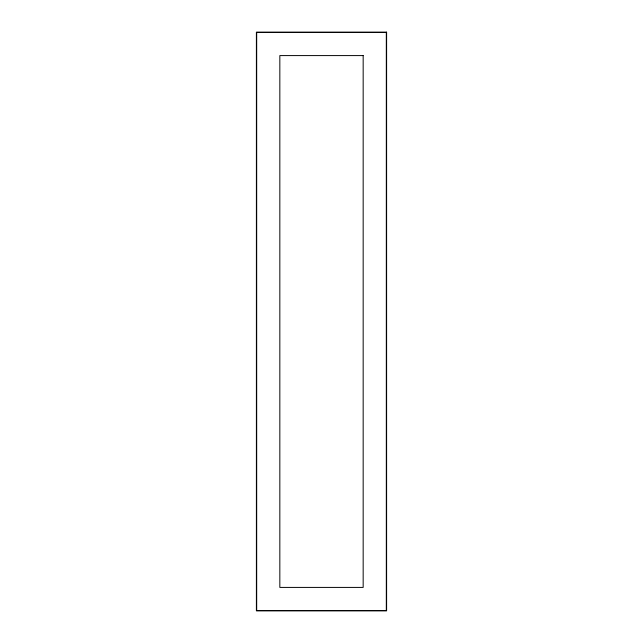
<?xml version="1.0" encoding="UTF-8"?>
<svg xmlns="http://www.w3.org/2000/svg" width="643" height="643" viewBox="0 0 643 643"><rect width="100%" height="100%" fill="white"/><g stroke="black" fill="none" stroke-linecap="round" stroke-linejoin="round"><path stroke-width="0.96" d="M386.604 32.15L256.396 32.15L256.396 610.85L386.604 610.85L386.604 32.15M386.314 32.439L256.686 32.439L256.686 610.561L386.314 610.561L386.314 32.439M363.166 55.587L279.834 55.587L279.834 587.413L363.166 587.413L363.166 55.587"/></g></svg>
